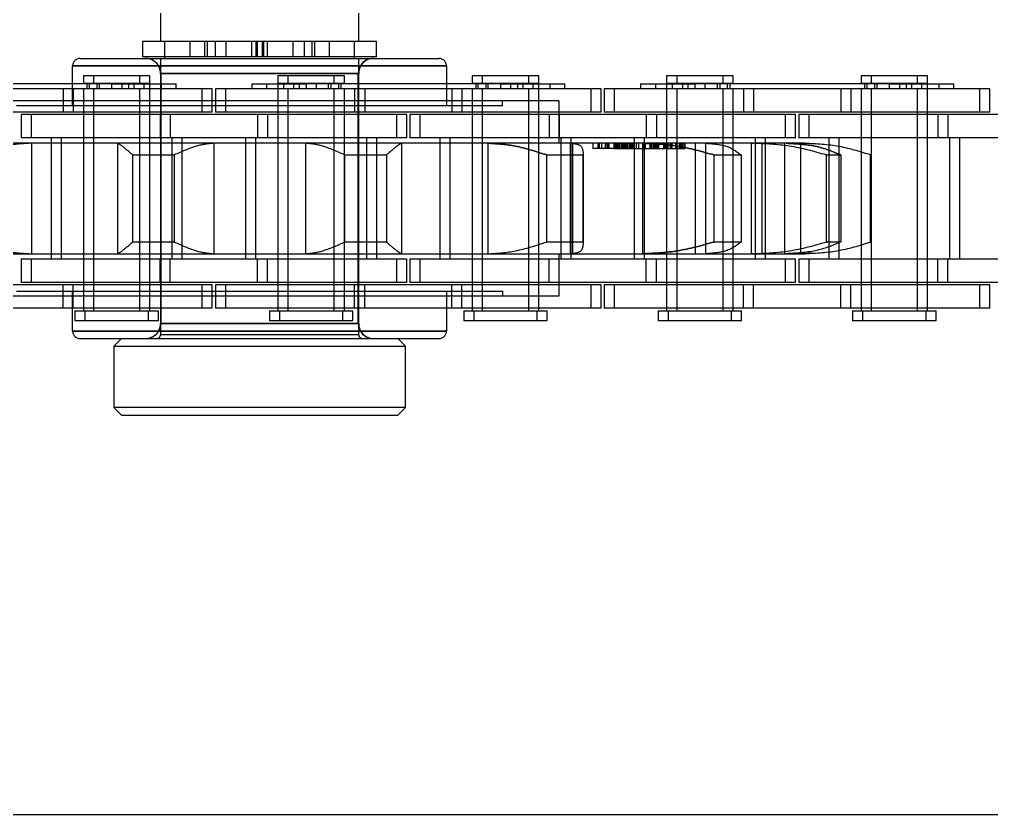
# Model space of a CAD drawing. Header units: metres. Extents: x 0 to 21025, y 0 to 14850.
# Drawn here: x 5082.2 to 5145.7, y 9261.1 to 9313.1 of the extents above; entities that cross this region are included whole.
import ezdxf

# ---------------------------------------------------------------- set-up
doc = ezdxf.new("R2010")
doc.units = ezdxf.units.M
doc.header["$LTSCALE"] = 25
doc.linetypes.add('HIDDEN2', pattern=[4.7625, 3.175, -1.5875])
doc.layers.add('SL4', color=4, linetype='Continuous')
doc.layers.add('ST1', color=7, linetype='HIDDEN2')

msp = doc.modelspace()

# ---------------------------------------------------------------- linework, layer by layer
at = {"layer": 'SL4'}
msp.add_line((4878.736, 9261.149), (5544.314, 9261.149), dxfattribs=at)
at = {"layer": 'ST1'}
for p, q in [((5091.421, 9315.884), (5091.421, 9311.629)), ((5104.371, 9311.629), (5104.371, 9315.884)), ((5105.54, 9311.629), (5090.253, 9311.629)), ((5090.253, 9311.629), (5090.253, 9310.629)), ((5091.696, 9311.629), (5091.696, 9310.529)), ((5091.696, 9311.629), (5091.696, 9310.629)), ((5093.349, 9311.629), (5093.349, 9310.629)), ((5094.3, 9311.629), (5094.3, 9310.629)), ((5094.475, 9311.629), (5094.475, 9310.629)), ((5094.992, 9311.629), (5094.992, 9310.629)), ((5095.696, 9311.629), (5095.696, 9310.629)), ((5097.396, 9310.629), (5097.396, 9311.629)), ((5097.646, 9311.629), (5097.646, 9310.629)), ((5097.735, 9311.629), (5097.735, 9310.629)), ((5098.058, 9311.629), (5098.058, 9310.629)), ((5098.146, 9311.629), (5098.146, 9310.629)), ((5098.396, 9311.629), (5098.396, 9310.629)), ((5100.096, 9310.629), (5100.096, 9311.629)), ((5100.801, 9311.629), (5100.801, 9310.629)), ((5101.317, 9311.629), (5101.317, 9310.629)), ((5101.493, 9311.629), (5101.493, 9310.629)), ((5102.444, 9311.629), (5102.444, 9310.629)), ((5104.096, 9310.529), (5104.096, 9311.629)), ((5104.096, 9310.629), (5104.096, 9311.629)), ((5105.54, 9310.629), (5105.54, 9311.629)), ((5086.17, 9310.529), (5109.623, 9310.529)), ((5105.54, 9310.629), (5090.253, 9310.629)), ((5091.421, 9310.529), (5091.421, 9292.489)), ((5104.371, 9292.489), (5104.371, 9310.529)), ((5085.681, 9310.04), (5110.111, 9310.04)), ((5085.681, 9307.44), (5085.681, 9310.04)), ((5110.111, 9310.04), (5085.681, 9310.04)), ((5110.111, 9310.04), (5110.111, 9307.44)), ((5090.079, 9309.384), (5086.389, 9309.384)), ((5086.389, 9309.384), (5086.389, 9308.91)), ((5087.045, 9309.384), (5087.045, 9308.91)), ((5090.735, 9309.384), (5090.079, 9309.384)), ((5090.079, 9308.91), (5090.079, 9309.384)), ((5090.735, 9308.91), (5090.735, 9309.384)), ((5091.421, 9309.551), (5091.421, 9293.216)), ((5104.347, 9309.551), (5091.446, 9309.551)), ((5091.446, 9309.551), (5091.446, 9293.216)), ((5091.446, 9309.551), (5104.347, 9309.551)), ((5102.779, 9309.384), (5099.089, 9309.384)), ((5099.089, 9309.384), (5099.089, 9308.91)), ((5099.745, 9309.384), (5099.745, 9308.91)), ((5103.435, 9309.384), (5102.779, 9309.384)), ((5102.779, 9308.91), (5102.779, 9309.384)), ((5103.435, 9308.91), (5103.435, 9309.384)), ((5104.347, 9293.216), (5104.347, 9309.551)), ((5104.371, 9293.216), (5104.371, 9309.551)), ((5115.479, 9309.384), (5111.789, 9309.384)), ((5111.789, 9309.384), (5111.789, 9308.91)), ((5112.445, 9309.384), (5112.445, 9308.91)), ((5116.135, 9309.384), (5115.479, 9309.384)), ((5115.479, 9308.91), (5115.479, 9309.384)), ((5116.135, 9308.91), (5116.135, 9309.384)), ((5128.179, 9309.384), (5124.489, 9309.384)), ((5124.489, 9309.384), (5124.489, 9308.91)), ((5125.145, 9309.384), (5125.145, 9308.91)), ((5128.835, 9309.384), (5128.179, 9309.384)), ((5128.179, 9308.91), (5128.179, 9309.384)), ((5128.835, 9308.91), (5128.835, 9309.384)), ((5140.879, 9309.384), (5137.189, 9309.384)), ((5137.189, 9309.384), (5137.189, 9308.91)), ((5137.845, 9309.384), (5137.845, 9308.91)), ((5141.535, 9309.384), (5140.879, 9309.384)), ((5140.879, 9308.91), (5140.879, 9309.384)), ((5141.535, 9308.91), (5141.535, 9309.384)), ((5088.234, 9308.873), (5075.534, 9308.873)), ((5085.059, 9308.541), (5078.709, 9308.541)), ((5085.059, 9308.541), (5085.059, 9307.021)), ((5094.154, 9308.541), (5085.059, 9308.541)), ((5085.715, 9308.541), (5085.715, 9307.021)), ((5086.389, 9308.91), (5090.079, 9308.91)), ((5086.389, 9308.541), (5086.389, 9307.021)), ((5086.389, 9308.541), (5086.389, 9294.042)), ((5086.615, 9308.873), (5086.615, 9308.541)), ((5086.758, 9308.91), (5086.758, 9308.541)), ((5087.045, 9308.541), (5087.045, 9307.021)), ((5087.045, 9308.541), (5087.045, 9294.042)), ((5087.271, 9308.873), (5087.271, 9308.541)), ((5087.414, 9308.91), (5087.414, 9308.541)), ((5088.234, 9308.873), (5088.234, 9308.541)), ((5088.234, 9308.873), (5091.465, 9308.873)), ((5088.89, 9308.873), (5088.89, 9308.541)), ((5089.341, 9308.873), (5089.341, 9308.541)), ((5089.71, 9308.541), (5089.71, 9308.91)), ((5090.079, 9308.91), (5090.735, 9308.91)), ((5090.079, 9307.021), (5090.079, 9308.541)), ((5090.079, 9294.042), (5090.079, 9308.541)), ((5090.366, 9308.541), (5090.366, 9308.91)), ((5090.735, 9307.021), (5090.735, 9308.873)), ((5090.735, 9294.042), (5090.735, 9308.541)), ((5091.465, 9308.873), (5091.465, 9308.541)), ((5091.465, 9308.873), (5092.442, 9308.873)), ((5092.442, 9308.541), (5092.442, 9308.873)), ((5094.81, 9308.541), (5094.154, 9308.541)), ((5094.154, 9307.021), (5094.154, 9308.541)), ((5094.81, 9307.021), (5094.81, 9308.541)), ((5104.109, 9308.541), (5095.014, 9308.541)), ((5095.014, 9308.541), (5095.014, 9307.021)), ((5095.67, 9308.541), (5095.67, 9307.021)), ((5097.382, 9308.873), (5100.934, 9308.873)), ((5097.382, 9308.873), (5097.382, 9308.541)), ((5098.359, 9308.873), (5098.359, 9308.541)), ((5099.089, 9308.91), (5102.779, 9308.91)), ((5099.089, 9308.873), (5099.089, 9307.021)), ((5099.089, 9308.541), (5099.089, 9294.042)), ((5099.458, 9308.91), (5099.458, 9308.541)), ((5099.745, 9308.541), (5099.745, 9307.021)), ((5099.745, 9308.541), (5099.745, 9294.042)), ((5100.114, 9308.91), (5100.114, 9308.541)), ((5100.483, 9308.873), (5100.483, 9308.541)), ((5100.934, 9308.873), (5100.934, 9308.541)), ((5113.634, 9308.873), (5100.934, 9308.873)), ((5101.59, 9308.873), (5101.59, 9308.541)), ((5102.41, 9308.541), (5102.41, 9308.91)), ((5102.553, 9308.873), (5102.553, 9308.541)), ((5102.779, 9308.91), (5103.435, 9308.91)), ((5102.779, 9307.021), (5102.779, 9308.541)), ((5102.779, 9294.042), (5102.779, 9308.541)), ((5103.066, 9308.541), (5103.066, 9308.91)), ((5103.209, 9308.873), (5103.209, 9308.541)), ((5103.435, 9307.021), (5103.435, 9308.541)), ((5103.435, 9294.042), (5103.435, 9308.541)), ((5104.109, 9308.541), (5104.109, 9307.021)), ((5110.459, 9308.541), (5104.109, 9308.541)), ((5104.765, 9308.541), (5104.765, 9307.021)), ((5110.459, 9308.541), (5110.459, 9307.021)), ((5119.554, 9308.541), (5110.459, 9308.541)), ((5111.115, 9308.541), (5111.115, 9307.021)), ((5111.789, 9308.91), (5115.479, 9308.91)), ((5111.789, 9308.541), (5111.789, 9307.021)), ((5111.789, 9308.541), (5111.789, 9294.042)), ((5112.015, 9308.873), (5112.015, 9308.541)), ((5112.158, 9308.91), (5112.158, 9308.541)), ((5112.445, 9308.541), (5112.445, 9307.021)), ((5112.445, 9308.541), (5112.445, 9294.042)), ((5112.671, 9308.873), (5112.671, 9308.541)), ((5112.814, 9308.91), (5112.814, 9308.541)), ((5113.634, 9308.873), (5113.634, 9308.541)), ((5113.634, 9308.873), (5116.865, 9308.873)), ((5114.29, 9308.873), (5114.29, 9308.541)), ((5114.741, 9308.873), (5114.741, 9308.541)), ((5115.11, 9308.541), (5115.11, 9308.91)), ((5115.479, 9308.91), (5116.135, 9308.91)), ((5115.479, 9307.021), (5115.479, 9308.541)), ((5115.479, 9294.042), (5115.479, 9308.541)), ((5115.766, 9308.541), (5115.766, 9308.91)), ((5116.135, 9307.021), (5116.135, 9308.873)), ((5116.135, 9294.042), (5116.135, 9308.541)), ((5116.865, 9308.873), (5116.865, 9308.541)), ((5116.865, 9308.873), (5117.842, 9308.873)), ((5117.842, 9308.541), (5117.842, 9308.873)), ((5120.21, 9308.541), (5119.554, 9308.541)), ((5119.554, 9307.021), (5119.554, 9308.541)), ((5120.21, 9307.021), (5120.21, 9308.541)), ((5129.509, 9308.541), (5120.414, 9308.541)), ((5120.414, 9308.541), (5120.414, 9307.021)), ((5121.07, 9308.541), (5121.07, 9307.021)), ((5122.782, 9308.873), (5126.334, 9308.873)), ((5122.782, 9308.873), (5122.782, 9308.541)), ((5123.759, 9308.873), (5123.759, 9308.541)), ((5124.489, 9308.91), (5128.179, 9308.91)), ((5124.489, 9308.873), (5124.489, 9307.021)), ((5124.489, 9308.541), (5124.489, 9294.042)), ((5124.858, 9308.91), (5124.858, 9308.541)), ((5125.145, 9308.541), (5125.145, 9307.021)), ((5125.145, 9308.541), (5125.145, 9294.042)), ((5125.514, 9308.91), (5125.514, 9308.541)), ((5125.883, 9308.873), (5125.883, 9308.541)), ((5126.334, 9308.873), (5126.334, 9308.541)), ((5139.034, 9308.873), (5126.334, 9308.873)), ((5126.99, 9308.873), (5126.99, 9308.541)), ((5127.81, 9308.541), (5127.81, 9308.91)), ((5127.953, 9308.873), (5127.953, 9308.541)), ((5128.179, 9308.91), (5128.835, 9308.91)), ((5128.179, 9307.021), (5128.179, 9308.541)), ((5128.179, 9294.042), (5128.179, 9308.541)), ((5128.466, 9308.541), (5128.466, 9308.91)), ((5128.609, 9308.873), (5128.609, 9308.541)), ((5128.835, 9307.021), (5128.835, 9308.541)), ((5128.835, 9294.042), (5128.835, 9308.541)), ((5129.509, 9308.541), (5129.509, 9307.021)), ((5135.859, 9308.541), (5129.509, 9308.541)), ((5130.165, 9308.541), (5130.165, 9307.021)), ((5135.859, 9308.541), (5135.859, 9307.021)), ((5144.954, 9308.541), (5135.859, 9308.541)), ((5136.515, 9308.541), (5136.515, 9307.021)), ((5137.189, 9308.91), (5140.879, 9308.91)), ((5137.189, 9308.541), (5137.189, 9307.021)), ((5137.189, 9308.541), (5137.189, 9294.042)), ((5137.415, 9308.873), (5137.415, 9308.541)), ((5137.558, 9308.91), (5137.558, 9308.541)), ((5137.845, 9308.541), (5137.845, 9307.021)), ((5137.845, 9308.541), (5137.845, 9294.042)), ((5138.071, 9308.873), (5138.071, 9308.541)), ((5138.214, 9308.91), (5138.214, 9308.541)), ((5139.034, 9308.873), (5139.034, 9308.541)), ((5139.034, 9308.873), (5142.265, 9308.873)), ((5139.69, 9308.873), (5139.69, 9308.541)), ((5140.141, 9308.873), (5140.141, 9308.541)), ((5140.51, 9308.541), (5140.51, 9308.91)), ((5140.879, 9308.91), (5141.535, 9308.91)), ((5140.879, 9307.021), (5140.879, 9308.541)), ((5140.879, 9294.042), (5140.879, 9308.541)), ((5141.166, 9308.541), (5141.166, 9308.91)), ((5141.535, 9307.021), (5141.535, 9308.873)), ((5141.535, 9294.042), (5141.535, 9308.541)), ((5142.265, 9308.873), (5142.265, 9308.541)), ((5142.265, 9308.873), (5143.242, 9308.873)), ((5143.242, 9308.541), (5143.242, 9308.873)), ((5145.61, 9308.541), (5144.954, 9308.541)), ((5144.954, 9307.021), (5144.954, 9308.541)), ((5145.61, 9307.021), (5145.61, 9308.541)), ((5117.44, 9307.759), (5078.352, 9307.759)), ((5113.776, 9307.44), (5082.017, 9307.44)), ((5113.776, 9307.44), (5113.776, 9307.759)), ((5117.44, 9307.759), (5117.44, 9304.989)), ((5085.059, 9307.021), (5078.709, 9307.021)), ((5091.409, 9306.869), (5082.314, 9306.869)), ((5082.314, 9306.869), (5082.314, 9305.349)), ((5082.97, 9306.869), (5082.97, 9305.349)), ((5094.154, 9307.021), (5085.059, 9307.021)), ((5086.389, 9306.869), (5086.389, 9305.349)), ((5087.045, 9306.869), (5087.045, 9305.349)), ((5090.079, 9305.349), (5090.079, 9306.869)), ((5090.735, 9305.349), (5090.735, 9306.869)), ((5091.409, 9306.869), (5091.409, 9305.349)), ((5097.759, 9306.869), (5091.409, 9306.869)), ((5092.065, 9306.869), (5092.065, 9305.349)), ((5094.81, 9307.021), (5094.154, 9307.021)), ((5104.109, 9307.021), (5095.014, 9307.021)), ((5097.759, 9306.869), (5097.759, 9305.349)), ((5106.854, 9306.869), (5097.759, 9306.869)), ((5098.415, 9306.869), (5098.415, 9305.349)), ((5099.089, 9306.869), (5099.089, 9305.349)), ((5099.745, 9306.869), (5099.745, 9305.349)), ((5102.779, 9305.349), (5102.779, 9306.869)), ((5103.435, 9305.349), (5103.435, 9306.869)), ((5110.459, 9307.021), (5104.109, 9307.021)), ((5107.51, 9306.869), (5106.854, 9306.869)), ((5106.854, 9305.349), (5106.854, 9306.869)), ((5107.51, 9305.349), (5107.51, 9306.869)), ((5116.809, 9306.869), (5107.714, 9306.869)), ((5107.714, 9306.869), (5107.714, 9305.349)), ((5108.37, 9306.869), (5108.37, 9305.349)), ((5119.554, 9307.021), (5110.459, 9307.021)), ((5111.789, 9306.869), (5111.789, 9305.349)), ((5112.445, 9306.869), (5112.445, 9305.349)), ((5115.479, 9305.349), (5115.479, 9306.869)), ((5116.135, 9305.349), (5116.135, 9306.869)), ((5116.809, 9306.869), (5116.809, 9305.349)), ((5123.159, 9306.869), (5116.809, 9306.869)), ((5117.465, 9306.869), (5117.465, 9305.349)), ((5120.21, 9307.021), (5119.554, 9307.021)), ((5129.509, 9307.021), (5120.414, 9307.021)), ((5123.159, 9306.869), (5123.159, 9305.349)), ((5132.254, 9306.869), (5123.159, 9306.869)), ((5123.815, 9306.869), (5123.815, 9305.349)), ((5124.489, 9306.869), (5124.489, 9305.349)), ((5125.145, 9306.869), (5125.145, 9305.349)), ((5128.179, 9305.349), (5128.179, 9306.869)), ((5128.835, 9305.349), (5128.835, 9306.869)), ((5135.859, 9307.021), (5129.509, 9307.021)), ((5132.91, 9306.869), (5132.254, 9306.869)), ((5132.254, 9305.349), (5132.254, 9306.869)), ((5132.91, 9305.349), (5132.91, 9306.869)), ((5142.209, 9306.869), (5133.114, 9306.869)), ((5133.114, 9306.869), (5133.114, 9305.349)), ((5133.77, 9306.869), (5133.77, 9305.349)), ((5144.954, 9307.021), (5135.859, 9307.021)), ((5137.189, 9306.869), (5137.189, 9305.349)), ((5137.845, 9306.869), (5137.845, 9305.349)), ((5140.879, 9305.349), (5140.879, 9306.869)), ((5141.535, 9305.349), (5141.535, 9306.869)), ((5142.209, 9306.869), (5142.209, 9305.349)), ((5148.559, 9306.869), (5142.209, 9306.869)), ((5142.865, 9306.869), (5142.865, 9305.349)), ((5145.61, 9307.021), (5144.954, 9307.021)), ((5091.409, 9305.349), (5082.314, 9305.349)), ((5084.274, 9305.349), (5084.274, 9297.419)), ((5084.93, 9305.349), (5084.93, 9297.419)), ((5086.389, 9305.349), (5086.389, 9297.419)), ((5087.045, 9305.349), (5087.045, 9297.419)), ((5090.079, 9297.419), (5090.079, 9305.349)), ((5090.735, 9297.419), (5090.735, 9305.349)), ((5097.759, 9305.349), (5091.409, 9305.349)), ((5092.194, 9297.419), (5092.194, 9305.349)), ((5092.85, 9297.419), (5092.85, 9305.349)), ((5096.974, 9305.349), (5096.974, 9297.419)), ((5097.63, 9305.349), (5097.63, 9297.419)), ((5106.854, 9305.349), (5097.759, 9305.349)), ((5099.089, 9305.349), (5099.089, 9297.419)), ((5099.745, 9305.349), (5099.745, 9297.419)), ((5102.779, 9297.419), (5102.779, 9305.349)), ((5103.435, 9297.419), (5103.435, 9305.349)), ((5104.894, 9297.419), (5104.894, 9305.349)), ((5105.55, 9297.419), (5105.55, 9305.349)), ((5107.51, 9305.349), (5106.854, 9305.349)), ((5116.809, 9305.349), (5107.714, 9305.349)), ((5109.674, 9305.349), (5109.674, 9297.419)), ((5110.33, 9305.349), (5110.33, 9297.419)), ((5111.789, 9305.349), (5111.789, 9297.419)), ((5112.445, 9305.349), (5112.445, 9297.419)), ((5115.479, 9297.419), (5115.479, 9305.349)), ((5116.135, 9297.419), (5116.135, 9305.349)), ((5123.159, 9305.349), (5116.809, 9305.349)), ((5117.594, 9297.419), (5117.594, 9305.349)), ((5118.25, 9297.419), (5118.25, 9305.349)), ((5122.374, 9305.349), (5122.374, 9297.419)), ((5123.03, 9305.349), (5123.03, 9297.419)), ((5132.254, 9305.349), (5123.159, 9305.349)), ((5124.489, 9305.349), (5124.489, 9297.419)), ((5125.145, 9305.349), (5125.145, 9297.419)), ((5128.179, 9297.419), (5128.179, 9305.349)), ((5128.835, 9297.419), (5128.835, 9305.349)), ((5130.294, 9297.419), (5130.294, 9305.349)), ((5130.95, 9297.419), (5130.95, 9305.349)), ((5132.91, 9305.349), (5132.254, 9305.349)), ((5142.209, 9305.349), (5133.114, 9305.349)), ((5135.074, 9305.349), (5135.074, 9297.419)), ((5135.73, 9305.349), (5135.73, 9297.419)), ((5137.189, 9305.349), (5137.189, 9297.419)), ((5137.845, 9305.349), (5137.845, 9297.419)), ((5140.879, 9297.419), (5140.879, 9305.349)), ((5141.535, 9297.419), (5141.535, 9305.349)), ((5148.559, 9305.349), (5142.209, 9305.349)), ((5142.994, 9297.419), (5142.994, 9305.349)), ((5143.65, 9297.419), (5143.65, 9305.349)), ((5082.904, 9304.989), (5077.422, 9304.989)), ((5082.992, 9304.989), (5082.904, 9304.989)), ((5082.992, 9304.989), (5082.992, 9297.779)), ((5088.615, 9304.989), (5082.992, 9304.989)), ((5088.615, 9304.989), (5088.615, 9297.779)), ((5088.621, 9304.989), (5088.615, 9304.989)), ((5094.854, 9304.989), (5088.621, 9304.989)), ((5094.905, 9304.989), (5094.854, 9304.989)), ((5094.905, 9304.989), (5094.905, 9297.779)), ((5100.888, 9304.989), (5094.905, 9304.989)), ((5100.888, 9304.989), (5100.888, 9297.779)), ((5100.938, 9304.989), (5100.888, 9304.989)), ((5107.172, 9304.989), (5100.938, 9304.989)), ((5107.178, 9304.989), (5107.172, 9304.989)), ((5107.178, 9304.989), (5107.178, 9297.779)), ((5112.801, 9304.989), (5107.178, 9304.989)), ((5112.801, 9304.989), (5112.801, 9297.779)), ((5112.889, 9304.989), (5112.801, 9304.989)), ((5118.37, 9304.989), (5112.889, 9304.989)), ((5118.182, 9304.989), (5118.182, 9297.779)), ((5118.332, 9304.989), (5118.332, 9297.779)), ((5122.916, 9304.989), (5118.37, 9304.989)), ((5119.658, 9304.989), (5119.658, 9304.654)), ((5120.497, 9304.654), (5119.658, 9304.654)), ((5119.992, 9304.989), (5119.992, 9304.654)), ((5120.095, 9304.654), (5120.095, 9304.989)), ((5120.265, 9304.654), (5120.265, 9304.989)), ((5120.497, 9304.654), (5120.497, 9304.989)), ((5120.649, 9304.654), (5120.497, 9304.654)), ((5120.6, 9304.654), (5120.6, 9304.989)), ((5120.649, 9304.654), (5120.649, 9304.989)), ((5121.064, 9304.654), (5120.649, 9304.654)), ((5120.741, 9304.654), (5120.741, 9304.989)), ((5121.064, 9304.654), (5121.064, 9304.989)), ((5121.064, 9304.654), (5123.494, 9304.654)), ((5121.123, 9304.989), (5121.123, 9304.654)), ((5121.124, 9304.654), (5121.124, 9304.989)), ((5121.175, 9304.654), (5121.175, 9304.989)), ((5121.187, 9304.654), (5121.187, 9304.989)), ((5121.188, 9304.654), (5121.188, 9304.989)), ((5121.246, 9304.654), (5121.246, 9304.989)), ((5121.322, 9304.654), (5121.322, 9304.989)), ((5121.331, 9304.654), (5121.331, 9304.989)), ((5121.361, 9304.654), (5121.361, 9304.989)), ((5121.436, 9304.989), (5121.436, 9304.654)), ((5121.439, 9304.654), (5121.439, 9304.989)), ((5121.446, 9304.654), (5121.446, 9304.989)), ((5121.459, 9304.654), (5121.459, 9304.989)), ((5121.553, 9304.654), (5121.553, 9304.989)), ((5121.572, 9304.654), (5121.572, 9304.989)), ((5121.58, 9304.654), (5121.58, 9304.989)), ((5121.649, 9304.654), (5121.649, 9304.989)), ((5121.742, 9304.654), (5121.742, 9304.989)), ((5121.826, 9304.654), (5121.826, 9304.989)), ((5121.905, 9304.654), (5121.905, 9304.989)), ((5121.954, 9304.654), (5121.954, 9304.989)), ((5122.058, 9304.654), (5122.058, 9304.989)), ((5122.09, 9304.654), (5122.09, 9304.989)), ((5122.092, 9304.654), (5122.092, 9304.989)), ((5122.126, 9304.654), (5122.126, 9304.989)), ((5122.164, 9304.654), (5122.164, 9304.989)), ((5122.199, 9304.654), (5122.199, 9304.989)), ((5122.202, 9304.654), (5122.202, 9304.989)), ((5122.227, 9304.654), (5122.227, 9304.989)), ((5122.231, 9304.654), (5122.231, 9304.989)), ((5122.319, 9304.654), (5122.319, 9304.989)), ((5122.333, 9304.654), (5122.333, 9304.989)), ((5122.35, 9304.654), (5122.35, 9304.989)), ((5122.368, 9304.654), (5122.368, 9304.989)), ((5122.377, 9304.654), (5122.377, 9304.989)), ((5122.51, 9304.654), (5122.51, 9304.989)), ((5122.669, 9304.654), (5122.669, 9304.989)), ((5122.916, 9304.989), (5122.916, 9297.779)), ((5123.031, 9304.989), (5122.916, 9304.989)), ((5122.916, 9304.989), (5123.031, 9304.989)), ((5123.004, 9304.654), (5123.004, 9304.989)), ((5127.1, 9304.989), (5123.031, 9304.989)), ((5123.052, 9304.654), (5123.052, 9304.989)), ((5123.114, 9304.654), (5123.114, 9304.989)), ((5123.413, 9304.654), (5123.413, 9304.989)), ((5123.454, 9304.654), (5123.454, 9304.989)), ((5123.475, 9304.654), (5123.475, 9304.989)), ((5123.494, 9304.654), (5123.494, 9304.989)), ((5123.494, 9304.654), (5123.884, 9304.654)), ((5123.603, 9304.654), (5123.603, 9304.989)), ((5123.649, 9304.654), (5123.649, 9304.989)), ((5123.729, 9304.654), (5123.729, 9304.989)), ((5123.784, 9304.654), (5123.784, 9304.989)), ((5123.838, 9304.654), (5123.838, 9304.989)), ((5123.855, 9304.654), (5123.855, 9304.989)), ((5123.877, 9304.654), (5123.877, 9304.989)), ((5123.884, 9304.654), (5123.884, 9304.989)), ((5123.884, 9304.654), (5124.731, 9304.654)), ((5123.956, 9304.654), (5123.956, 9304.989)), ((5123.98, 9304.654), (5123.98, 9304.989)), ((5124.315, 9304.654), (5124.315, 9304.989)), ((5124.341, 9304.654), (5124.341, 9304.989)), ((5124.387, 9304.654), (5124.387, 9304.989)), ((5124.425, 9304.654), (5124.425, 9304.989)), ((5124.473, 9304.654), (5124.473, 9304.989)), ((5124.595, 9304.654), (5124.595, 9304.989)), ((5124.731, 9304.654), (5124.731, 9304.989)), ((5124.731, 9304.654), (5125.013, 9304.654)), ((5124.827, 9304.654), (5124.827, 9304.989)), ((5124.848, 9304.654), (5124.848, 9304.989)), ((5125.013, 9304.654), (5125.097, 9304.654)), ((5125.097, 9304.654), (5125.097, 9304.989)), ((5125.097, 9304.654), (5125.422, 9304.654)), ((5125.332, 9304.654), (5125.332, 9304.989)), ((5125.422, 9304.654), (5125.422, 9304.989)), ((5125.422, 9304.654), (5125.458, 9304.654)), ((5125.458, 9304.654), (5125.458, 9304.989)), ((5125.458, 9304.654), (5125.665, 9304.654)), ((5125.501, 9304.654), (5125.501, 9304.989)), ((5125.538, 9304.654), (5125.538, 9304.989)), ((5125.655, 9304.654), (5125.655, 9304.989)), ((5125.665, 9304.654), (5125.665, 9304.989)), ((5125.665, 9304.654), (5125.701, 9304.654)), ((5125.686, 9304.654), (5125.686, 9304.989)), ((5125.701, 9304.654), (5125.701, 9304.989)), ((5126.352, 9304.989), (5126.352, 9297.779)), ((5127.021, 9304.989), (5127.021, 9297.779)), ((5130.013, 9304.989), (5127.1, 9304.989)), ((5130.013, 9304.989), (5130.013, 9297.779)), ((5130.142, 9304.989), (5130.013, 9304.989)), ((5130.013, 9304.989), (5130.142, 9304.989)), ((5132.306, 9304.989), (5130.142, 9304.989)), ((5130.699, 9304.989), (5130.699, 9297.779)), ((5132.197, 9304.989), (5132.197, 9297.779)), ((5133.237, 9304.989), (5132.306, 9304.989)), ((5133.237, 9304.989), (5133.237, 9297.779)), ((5133.363, 9304.989), (5133.237, 9304.989)), ((5133.237, 9304.989), (5133.363, 9304.989)), ((5133.504, 9304.989), (5133.363, 9304.989)), ((5089.614, 9304.227), (5092.316, 9304.227)), ((5089.614, 9298.541), (5089.614, 9304.227)), ((5092.316, 9304.227), (5092.316, 9298.541)), ((5103.477, 9298.541), (5103.477, 9304.227)), ((5103.477, 9304.227), (5106.178, 9304.227)), ((5106.178, 9304.227), (5106.178, 9298.541)), ((5116.667, 9298.541), (5116.667, 9304.227)), ((5116.667, 9304.227), (5119.042, 9304.227)), ((5119.042, 9304.227), (5119.042, 9298.541)), ((5119.044, 9298.483), (5119.044, 9304.284)), ((5127.592, 9298.541), (5127.592, 9304.227)), ((5127.592, 9304.227), (5129.356, 9304.227)), ((5129.356, 9304.227), (5129.356, 9298.541)), ((5134.936, 9298.541), (5134.936, 9304.227)), ((5134.936, 9304.227), (5135.875, 9304.227)), ((5135.875, 9304.227), (5135.875, 9298.541)), ((5137.813, 9304.227), (5137.836, 9304.227)), ((5137.813, 9298.541), (5137.813, 9304.227)), ((5137.836, 9304.227), (5137.836, 9298.541)), ((5092.316, 9298.541), (5089.614, 9298.541)), ((5106.178, 9298.541), (5103.477, 9298.541)), ((5119.042, 9298.541), (5116.667, 9298.541)), ((5129.356, 9298.541), (5127.592, 9298.541)), ((5135.875, 9298.541), (5134.936, 9298.541)), ((5137.836, 9298.541), (5137.813, 9298.541)), ((5077.422, 9297.779), (5082.904, 9297.779)), ((5082.904, 9297.779), (5082.992, 9297.779)), ((5082.992, 9297.779), (5088.615, 9297.779)), ((5088.615, 9297.779), (5088.621, 9297.779)), ((5088.621, 9297.779), (5094.854, 9297.779)), ((5094.854, 9297.779), (5094.905, 9297.779)), ((5094.905, 9297.779), (5100.888, 9297.779)), ((5100.888, 9297.779), (5100.938, 9297.779)), ((5100.938, 9297.779), (5107.172, 9297.779)), ((5107.172, 9297.779), (5107.178, 9297.779)), ((5107.178, 9297.779), (5112.801, 9297.779)), ((5112.801, 9297.779), (5112.889, 9297.779)), ((5112.889, 9297.779), (5118.37, 9297.779)), ((5117.44, 9297.779), (5117.44, 9295.009)), ((5118.37, 9297.779), (5122.916, 9297.779)), ((5122.916, 9297.779), (5123.031, 9297.779)), ((5123.031, 9297.779), (5122.916, 9297.779)), ((5123.031, 9297.779), (5127.1, 9297.779)), ((5127.1, 9297.779), (5130.013, 9297.779)), ((5130.013, 9297.779), (5130.142, 9297.779)), ((5130.142, 9297.779), (5130.013, 9297.779)), ((5130.142, 9297.779), (5132.306, 9297.779)), ((5132.306, 9297.779), (5133.237, 9297.779)), ((5133.237, 9297.779), (5133.363, 9297.779)), ((5133.363, 9297.779), (5133.237, 9297.779)), ((5133.978, 9297.831), (5133.363, 9297.779)), ((5133.363, 9297.779), (5133.504, 9297.779)), ((5133.984, 9297.788), (5133.504, 9297.779)), ((5091.409, 9297.419), (5082.314, 9297.419)), ((5082.314, 9297.419), (5082.314, 9295.899)), ((5082.97, 9297.419), (5082.97, 9295.899)), ((5086.389, 9297.419), (5086.389, 9295.899)), ((5087.045, 9297.419), (5087.045, 9295.899)), ((5090.079, 9295.899), (5090.079, 9297.419)), ((5090.735, 9295.899), (5090.735, 9297.419)), ((5091.409, 9295.899), (5091.409, 9297.419)), ((5097.759, 9297.419), (5091.409, 9297.419)), ((5092.065, 9295.899), (5092.065, 9297.419)), ((5097.759, 9295.899), (5097.759, 9297.419)), ((5106.854, 9297.419), (5097.759, 9297.419)), ((5098.415, 9295.899), (5098.415, 9297.419)), ((5099.089, 9297.419), (5099.089, 9295.899)), ((5099.745, 9297.419), (5099.745, 9295.899)), ((5102.779, 9295.899), (5102.779, 9297.419)), ((5103.435, 9295.899), (5103.435, 9297.419)), ((5107.51, 9297.419), (5106.854, 9297.419)), ((5106.854, 9295.899), (5106.854, 9297.419)), ((5107.51, 9295.899), (5107.51, 9297.419)), ((5116.809, 9297.419), (5107.714, 9297.419)), ((5107.714, 9297.419), (5107.714, 9295.899)), ((5108.37, 9297.419), (5108.37, 9295.899)), ((5111.789, 9297.419), (5111.789, 9295.899)), ((5112.445, 9297.419), (5112.445, 9295.899)), ((5115.479, 9295.899), (5115.479, 9297.419)), ((5116.135, 9295.899), (5116.135, 9297.419)), ((5116.809, 9295.899), (5116.809, 9297.419)), ((5123.159, 9297.419), (5116.809, 9297.419)), ((5117.465, 9295.899), (5117.465, 9297.419)), ((5123.159, 9295.899), (5123.159, 9297.419)), ((5132.254, 9297.419), (5123.159, 9297.419)), ((5123.815, 9295.899), (5123.815, 9297.419)), ((5124.489, 9297.419), (5124.489, 9295.899)), ((5125.145, 9297.419), (5125.145, 9295.899)), ((5128.179, 9295.899), (5128.179, 9297.419)), ((5128.835, 9295.899), (5128.835, 9297.419)), ((5132.91, 9297.419), (5132.254, 9297.419)), ((5132.254, 9295.899), (5132.254, 9297.419)), ((5132.91, 9295.899), (5132.91, 9297.419)), ((5142.209, 9297.419), (5133.114, 9297.419)), ((5133.114, 9297.419), (5133.114, 9295.899)), ((5133.77, 9297.419), (5133.77, 9295.899)), ((5137.189, 9297.419), (5137.189, 9295.899)), ((5137.845, 9297.419), (5137.845, 9295.899)), ((5140.879, 9295.899), (5140.879, 9297.419)), ((5141.535, 9295.899), (5141.535, 9297.419)), ((5142.209, 9295.899), (5142.209, 9297.419)), ((5148.559, 9297.419), (5142.209, 9297.419)), ((5142.865, 9295.899), (5142.865, 9297.419)), ((5091.409, 9295.899), (5082.314, 9295.899)), ((5097.759, 9295.899), (5091.409, 9295.899)), ((5106.854, 9295.899), (5097.759, 9295.899)), ((5107.51, 9295.899), (5106.854, 9295.899)), ((5116.809, 9295.899), (5107.714, 9295.899)), ((5123.159, 9295.899), (5116.809, 9295.899)), ((5132.254, 9295.899), (5123.159, 9295.899)), ((5132.91, 9295.899), (5132.254, 9295.899)), ((5142.209, 9295.899), (5133.114, 9295.899)), ((5148.559, 9295.899), (5142.209, 9295.899)), ((5085.059, 9295.747), (5078.709, 9295.747)), ((5082.017, 9295.327), (5113.776, 9295.327)), ((5085.059, 9294.227), (5085.059, 9295.747)), ((5094.154, 9295.747), (5085.059, 9295.747)), ((5085.681, 9292.727), (5085.681, 9295.327)), ((5085.715, 9294.227), (5085.715, 9295.747)), ((5086.389, 9295.747), (5086.389, 9294.227)), ((5087.045, 9295.747), (5087.045, 9294.227)), ((5090.079, 9294.227), (5090.079, 9295.747)), ((5090.735, 9294.227), (5090.735, 9295.747)), ((5094.81, 9295.747), (5094.154, 9295.747)), ((5094.154, 9294.227), (5094.154, 9295.747)), ((5094.81, 9294.227), (5094.81, 9295.747)), ((5104.109, 9295.747), (5095.014, 9295.747)), ((5095.014, 9295.747), (5095.014, 9294.227)), ((5095.67, 9295.747), (5095.67, 9294.227)), ((5099.089, 9295.747), (5099.089, 9294.227)), ((5099.745, 9295.747), (5099.745, 9294.227)), ((5102.779, 9294.227), (5102.779, 9295.747)), ((5103.435, 9294.227), (5103.435, 9295.747)), ((5104.109, 9294.227), (5104.109, 9295.747)), ((5110.459, 9295.747), (5104.109, 9295.747)), ((5104.765, 9294.227), (5104.765, 9295.747)), ((5110.111, 9295.327), (5110.111, 9292.727)), ((5110.459, 9294.227), (5110.459, 9295.747)), ((5119.554, 9295.747), (5110.459, 9295.747)), ((5111.115, 9294.227), (5111.115, 9295.747)), ((5111.789, 9295.747), (5111.789, 9294.227)), ((5112.445, 9295.747), (5112.445, 9294.227)), ((5113.776, 9295.327), (5113.776, 9295.009)), ((5115.479, 9294.227), (5115.479, 9295.747)), ((5116.135, 9294.227), (5116.135, 9295.747)), ((5120.21, 9295.747), (5119.554, 9295.747)), ((5119.554, 9294.227), (5119.554, 9295.747)), ((5120.21, 9294.227), (5120.21, 9295.747)), ((5129.509, 9295.747), (5120.414, 9295.747)), ((5120.414, 9295.747), (5120.414, 9294.227)), ((5121.07, 9295.747), (5121.07, 9294.227)), ((5124.489, 9295.747), (5124.489, 9294.227)), ((5125.145, 9295.747), (5125.145, 9294.227)), ((5128.179, 9294.227), (5128.179, 9295.747)), ((5128.835, 9294.227), (5128.835, 9295.747)), ((5129.509, 9294.227), (5129.509, 9295.747)), ((5135.859, 9295.747), (5129.509, 9295.747)), ((5130.165, 9294.227), (5130.165, 9295.747)), ((5135.859, 9294.227), (5135.859, 9295.747)), ((5144.954, 9295.747), (5135.859, 9295.747)), ((5136.515, 9294.227), (5136.515, 9295.747)), ((5137.189, 9295.747), (5137.189, 9294.227)), ((5137.845, 9295.747), (5137.845, 9294.227)), ((5140.879, 9294.227), (5140.879, 9295.747)), ((5141.535, 9294.227), (5141.535, 9295.747)), ((5145.61, 9295.747), (5144.954, 9295.747)), ((5144.954, 9294.227), (5144.954, 9295.747)), ((5145.61, 9294.227), (5145.61, 9295.747)), ((5117.44, 9295.009), (5078.352, 9295.009)), ((5085.059, 9294.227), (5078.709, 9294.227)), ((5094.154, 9294.227), (5085.059, 9294.227)), ((5085.836, 9294.042), (5090.633, 9294.042)), ((5085.836, 9294.042), (5085.836, 9293.384)), ((5086.491, 9294.042), (5086.491, 9293.384)), ((5090.633, 9294.042), (5091.288, 9294.042)), ((5090.633, 9293.384), (5090.633, 9294.042)), ((5091.288, 9293.384), (5091.288, 9294.042)), ((5094.81, 9294.227), (5094.154, 9294.227)), ((5104.109, 9294.227), (5095.014, 9294.227)), ((5098.536, 9294.042), (5103.333, 9294.042)), ((5098.536, 9294.042), (5098.536, 9293.384)), ((5099.191, 9294.042), (5099.191, 9293.384)), ((5103.333, 9294.042), (5103.988, 9294.042)), ((5103.333, 9293.384), (5103.333, 9294.042)), ((5103.988, 9293.384), (5103.988, 9294.042)), ((5110.459, 9294.227), (5104.109, 9294.227)), ((5119.554, 9294.227), (5110.459, 9294.227)), ((5111.236, 9294.042), (5116.033, 9294.042)), ((5111.236, 9294.042), (5111.236, 9293.384)), ((5111.891, 9294.042), (5111.891, 9293.384)), ((5116.033, 9294.042), (5116.688, 9294.042)), ((5116.033, 9293.384), (5116.033, 9294.042)), ((5116.688, 9293.384), (5116.688, 9294.042)), ((5120.21, 9294.227), (5119.554, 9294.227)), ((5129.509, 9294.227), (5120.414, 9294.227)), ((5123.936, 9294.042), (5128.733, 9294.042)), ((5123.936, 9294.042), (5123.936, 9293.384)), ((5124.591, 9294.042), (5124.591, 9293.384)), ((5128.733, 9294.042), (5129.388, 9294.042)), ((5128.733, 9293.384), (5128.733, 9294.042)), ((5129.388, 9293.384), (5129.388, 9294.042)), ((5135.859, 9294.227), (5129.509, 9294.227)), ((5144.954, 9294.227), (5135.859, 9294.227)), ((5136.636, 9294.042), (5141.433, 9294.042)), ((5136.636, 9294.042), (5136.636, 9293.384)), ((5137.291, 9294.042), (5137.291, 9293.384)), ((5141.433, 9294.042), (5142.088, 9294.042)), ((5141.433, 9293.384), (5141.433, 9294.042)), ((5142.088, 9293.384), (5142.088, 9294.042)), ((5145.61, 9294.227), (5144.954, 9294.227)), ((5090.633, 9293.384), (5085.836, 9293.384)), ((5091.288, 9293.384), (5090.633, 9293.384)), ((5103.333, 9293.384), (5098.536, 9293.384)), ((5103.988, 9293.384), (5103.333, 9293.384)), ((5116.033, 9293.384), (5111.236, 9293.384)), ((5116.688, 9293.384), (5116.033, 9293.384)), ((5128.733, 9293.384), (5123.936, 9293.384)), ((5129.388, 9293.384), (5128.733, 9293.384)), ((5141.433, 9293.384), (5136.636, 9293.384)), ((5142.088, 9293.384), (5141.433, 9293.384)), ((5085.681, 9292.727), (5110.111, 9292.727)), ((5110.111, 9292.727), (5085.681, 9292.727)), ((5104.347, 9293.216), (5091.446, 9293.216)), ((5091.446, 9293.216), (5104.347, 9293.216)), ((5086.17, 9292.239), (5109.623, 9292.239)), ((5088.871, 9292.239), (5088.371, 9291.739)), ((5104.371, 9292.489), (5091.421, 9292.489)), ((5107.421, 9291.739), (5106.921, 9292.239)), ((5088.371, 9291.739), (5107.421, 9291.739)), ((5088.371, 9291.739), (5088.371, 9287.739)), ((5107.421, 9287.739), (5107.421, 9291.739)), ((5107.421, 9287.739), (5088.371, 9287.739)), ((5088.371, 9287.739), (5088.871, 9287.239)), ((5106.921, 9287.239), (5107.421, 9287.739)), ((5088.871, 9287.239), (5106.921, 9287.239))]:
    msp.add_line(p, q, dxfattribs=at)
for centre, radius, start, end in [((5086.17, 9310.04), 0.489, 90, 180), ((5090.444, 9309.551), 0.977, 0, 90), ((5090.471, 9309.553), 0.975, 359.89099, 89.89057), ((5105.322, 9309.553), 0.975, 90.10943, 180.10901), ((5105.349, 9309.551), 0.977, 90, 180), ((5109.623, 9310.04), 0.489, 0, 90), ((5086.17, 9292.727), 0.489, 180, 270), ((5090.444, 9293.216), 0.977, 270, 0), ((5090.471, 9293.214), 0.975, 270.10943, 0.10901), ((5105.322, 9293.214), 0.975, 179.89099, 269.89057), ((5105.349, 9293.216), 0.977, 180, 270), ((5109.623, 9292.727), 0.489, 270, 0), ((5091.171, 9292.489), 0.25, 270, 0), ((5104.621, 9292.489), 0.25, 180, 270)]:
    msp.add_arc(centre, radius, start, end, dxfattribs=at)
for points, knots in [([(5082.904, 9304.989), (5082.34, 9304.953), (5081.176, 9304.88), (5079.823, 9304.449), (5079.126, 9304.227)], [0, 0, 0, 0, 0.484737, 1, 1, 1, 1]), ([(5089.614, 9304.227), (5089.353, 9304.449), (5088.845, 9304.88), (5088.694, 9304.953), (5088.621, 9304.989)], [0, 0, 0, 0, 0.515254, 1, 1, 1, 1]), ([(5094.854, 9304.989), (5094.515, 9304.953), (5093.816, 9304.88), (5092.826, 9304.449), (5092.316, 9304.227)], [0, 0, 0, 0, 0.484735, 1, 1, 1, 1]), ([(5103.477, 9304.227), (5102.967, 9304.449), (5101.977, 9304.88), (5101.277, 9304.953), (5100.938, 9304.989)], [0, 0, 0, 0, 0.515257, 1, 1, 1, 1]), ([(5107.172, 9304.989), (5107.099, 9304.953), (5106.948, 9304.88), (5106.44, 9304.449), (5106.178, 9304.227)], [0, 0, 0, 0, 0.484725, 1, 1, 1, 1]), ([(5116.667, 9304.227), (5115.97, 9304.449), (5114.617, 9304.88), (5113.453, 9304.953), (5112.889, 9304.989)], [0, 0, 0, 0, 0.515263, 1, 1, 1, 1]), ([(5112.889, 9304.989), (5113.453, 9304.953), (5114.617, 9304.88), (5115.97, 9304.449), (5116.667, 9304.227)], [0, 0, 0, 0, 0.484737, 1, 1, 1, 1]), ([(5118.37, 9304.989), (5118.572, 9304.953), (5118.988, 9304.88), (5119.024, 9304.449), (5119.042, 9304.227)], [0, 0, 0, 0, 0.484735, 1, 1, 1, 1]), ([(5127.592, 9304.227), (5126.793, 9304.449), (5125.24, 9304.88), (5123.752, 9304.953), (5123.031, 9304.989)], [0, 0, 0, 0, 0.515264, 1, 1, 1, 1]), ([(5123.031, 9304.989), (5123.752, 9304.953), (5125.24, 9304.88), (5126.793, 9304.449), (5127.592, 9304.227)], [0, 0, 0, 0, 0.484736, 1, 1, 1, 1]), ([(5127.1, 9304.989), (5127.552, 9304.953), (5128.485, 9304.88), (5129.06, 9304.449), (5129.356, 9304.227)], [0, 0, 0, 0, 0.484737, 1, 1, 1, 1]), ([(5134.936, 9304.227), (5134.13, 9304.449), (5132.566, 9304.88), (5130.933, 9304.953), (5130.142, 9304.989)], [0, 0, 0, 0, 0.515256, 1, 1, 1, 1]), ([(5132.306, 9304.989), (5132.955, 9304.953), (5134.292, 9304.88), (5135.336, 9304.449), (5135.875, 9304.227)], [0, 0, 0, 0, 0.484736, 1, 1, 1, 1]), ([(5135.875, 9304.227), (5135.336, 9304.449), (5134.292, 9304.88), (5132.955, 9304.953), (5132.306, 9304.989)], [0, 0, 0, 0, 0.5152638, 1, 1, 1, 1]), ([(5137.813, 9304.227), (5137.097, 9304.449), (5135.709, 9304.88), (5134.129, 9304.953), (5133.363, 9304.989)], [0, 0, 0, 0, 0.515254, 1, 1, 1, 1]), ([(5079.126, 9298.541), (5079.823, 9298.318), (5081.176, 9297.887), (5082.34, 9297.814), (5082.904, 9297.779)], [0, 0, 0, 0, 0.515263, 1, 1, 1, 1]), ([(5088.621, 9297.779), (5088.694, 9297.814), (5088.845, 9297.887), (5089.353, 9298.318), (5089.614, 9298.541)], [0, 0, 0, 0, 0.484725, 1, 1, 1, 1]), ([(5092.316, 9298.541), (5092.826, 9298.318), (5093.816, 9297.887), (5094.515, 9297.814), (5094.854, 9297.779)], [0, 0, 0, 0, 0.515258, 1, 1, 1, 1]), ([(5100.938, 9297.779), (5101.277, 9297.814), (5101.977, 9297.887), (5102.967, 9298.318), (5103.477, 9298.541)], [0, 0, 0, 0, 0.484735, 1, 1, 1, 1]), ([(5106.178, 9298.541), (5106.44, 9298.318), (5106.948, 9297.887), (5107.099, 9297.814), (5107.172, 9297.779)], [0, 0, 0, 0, 0.515254, 1, 1, 1, 1]), ([(5112.889, 9297.779), (5113.453, 9297.814), (5114.617, 9297.887), (5115.97, 9298.318), (5116.667, 9298.541)], [0, 0, 0, 0, 0.484736, 1, 1, 1, 1]), ([(5119.042, 9298.541), (5119.024, 9298.318), (5118.988, 9297.887), (5118.572, 9297.814), (5118.37, 9297.779)], [0, 0, 0, 0, 0.51526, 1, 1, 1, 1]), ([(5123.031, 9297.779), (5123.752, 9297.814), (5125.24, 9297.887), (5126.793, 9298.318), (5127.592, 9298.541)], [0, 0, 0, 0, 0.484736, 1, 1, 1, 1]), ([(5127.592, 9298.541), (5126.793, 9298.318), (5125.24, 9297.887), (5123.752, 9297.814), (5123.031, 9297.779)], [0, 0, 0, 0, 0.515264, 1, 1, 1, 1]), ([(5129.356, 9298.541), (5129.06, 9298.318), (5128.485, 9297.887), (5127.552, 9297.814), (5127.1, 9297.779)], [0, 0, 0, 0, 0.515263, 1, 1, 1, 1]), ([(5130.142, 9297.779), (5130.933, 9297.814), (5132.565, 9297.887), (5134.13, 9298.318), (5134.936, 9298.541)], [0, 0, 0, 0, 0.484722, 1, 1, 1, 1]), ([(5135.875, 9298.541), (5135.336, 9298.318), (5134.292, 9297.887), (5132.955, 9297.814), (5132.306, 9297.779)], [0, 0, 0, 0, 0.515264, 1, 1, 1, 1]), ([(5133.363, 9297.779), (5134.129, 9297.814), (5135.709, 9297.887), (5137.097, 9298.318), (5137.813, 9298.541)], [0, 0, 0, 0, 0.484725, 1, 1, 1, 1])]:
    msp.add_open_spline(points, degree=3, knots=knots, dxfattribs=at)

doc.saveas('drawing.dxf')
